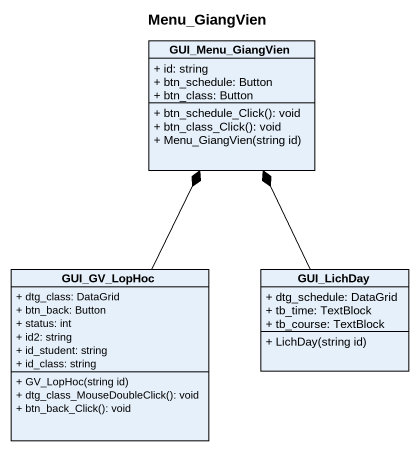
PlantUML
@startuml
title Menu_GiangVien
hide circle
hide empty members
skinparam classAttributeIconSize 0
class GUI_Menu_GiangVien {
  + id: string
  + btn_schedule: Button
  + btn_class: Button
  + btn_schedule_Click(): void
  + btn_class_Click(): void
  + Menu_GiangVien(string id)
}
class GUI_GV_LopHoc {
  + dtg_class: DataGrid
  + btn_back: Button
  + status: int
  + id2: string
  + id_student: string
  + id_class: string
  + GV_LopHoc(string id)
  + dtg_class_MouseDoubleClick(): void
  + btn_back_Click(): void
}
class GUI_LichDay {
  + dtg_schedule: DataGrid
  + tb_time: TextBlock
  + tb_course: TextBlock
  + LichDay(string id)
}
GUI_GV_LopHoc -up-* GUI_Menu_GiangVien
GUI_LichDay -up-* GUI_Menu_GiangVien
@enduml
